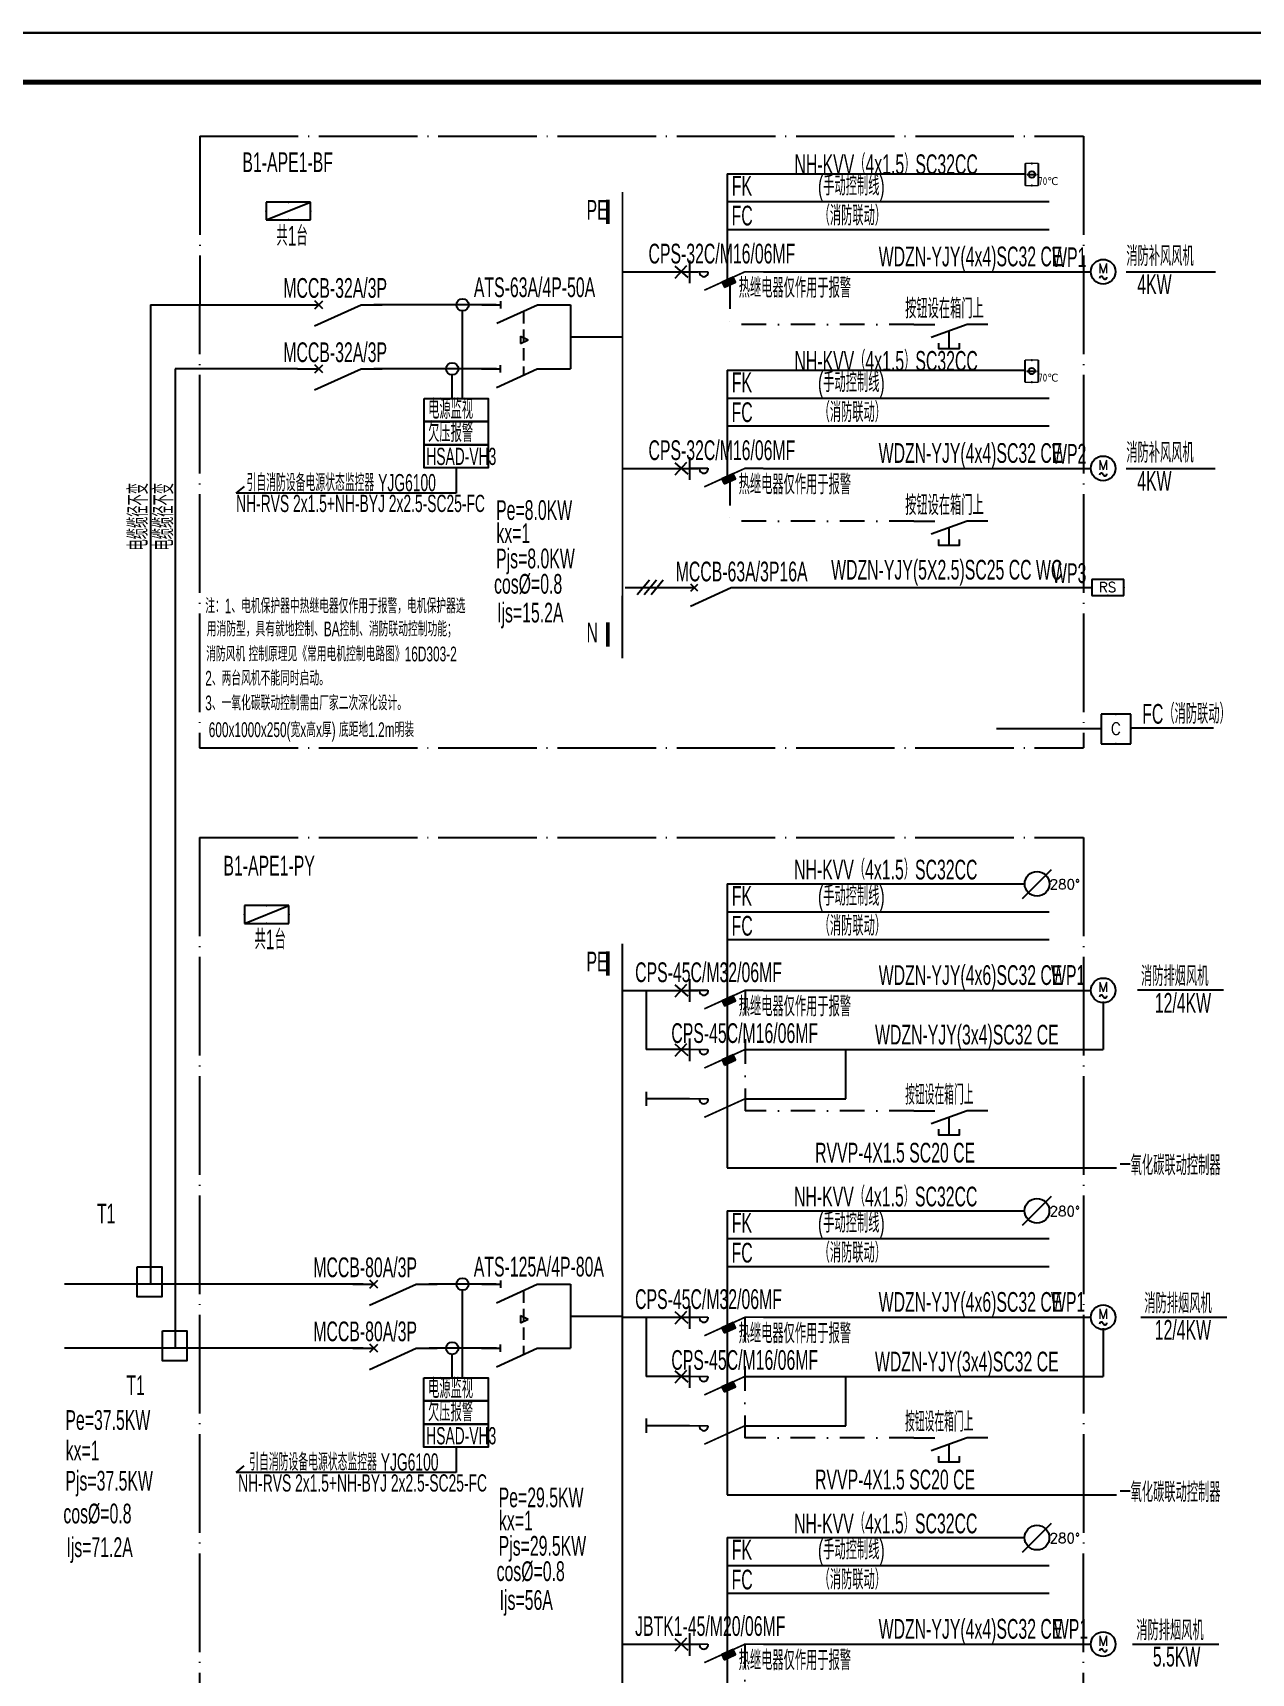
# Model space of a CAD drawing. Extents: x 776418 to 2076422, y -1170708 to 498544.
# Drawn here: x 935673 to 960393, y -396304 to -363032 of the extents above; entities that cross this region are included whole.
import ezdxf
from ezdxf.enums import TextEntityAlignment as Align

# ---------------------------------------------------------------- set-up
doc = ezdxf.new("R2010")
doc.units = 0
doc.header["$LTSCALE"] = 1000
doc.header["$MEASUREMENT"] = 0
for name, pattern in [('CONTINOUS', [0]), ('DASHDOT', [1, 0.5, -0.25, 0, -0.25]), ('DOTE', [2.42, 2, -0.2, 0.02, -0.2]), ('HIDDEN', [0.375, 0.25, -0.125])]:
    doc.linetypes.add(name, pattern=pattern)
doc.layers.get('0').update_dxf_attribs({"linetype": 'CONTINUOUS'})
for name, color, linetype in [('D-TEXT', 7, 'CONTINUOUS'), ('DIM-动力', 3, 'CONTINUOUS'), ('DQ', 255, 'CONTINOUS'), ('EL-SYSTEM', 1, 'CONTINUOUS'), ('ELEMENT', 3, 'CONTINUOUS'), ('EQUIP-动力', 3, 'CONTINUOUS'), ('EQUIP-消防', 80, 'CONTINUOUS'), ('EQUIP-箱柜', 3, 'CONTINUOUS'), ('TEL_TITLE', 7, 'CONTINUOUS'), ('WIRE-动力', 2, 'CONTINUOUS'), ('WIRE-照明', 1, 'CONTINUOUS'), ('WIRE-系统', 4, 'CONTINUOUS'), ('WIRE-通讯', 4, 'CONTINUOUS')]:
    doc.layers.add(name, color=color, linetype=linetype)
doc.styles.add('_HZTXT', font='txt.shx', dxfattribs={"width": 0.8, "bigfont": 'HZTXT.shx'})
doc.styles.add('_JD', font='ros.shx', dxfattribs={"width": 0.8, "bigfont": 'JD.shx'})
doc.styles.add('_TCH_LABEL', font='COMPLEX', dxfattribs={"bigfont": 'GBCBIG'})
doc.styles.add('_TEL_DIM', font='SIMPLEX', dxfattribs={"width": 0.7, "height": 3.5, "bigfont": 'HZTXT'})
doc.styles.add('DIM_FONT', font='SIMPLEX', dxfattribs={"width": 0.7, "bigfont": 'GBCBIG'})
doc.styles.get("Standard").update_dxf_attribs({"font": 'gbenor.shx', "bigfont": 'gbcbig.shx'})

# ---------------------------------------------------------------- blocks, each defined once
blk = doc.blocks.new('M_M8')
for p, q in [((-0.25, -0.2), (0, -0.75)), ((0.05, -0.25), (-0.05, -0.25))]:
    blk.add_line(p, q)
for points in [[(0, 0), (0, -0.25)], [(0, -0.75), (0, -1)]]:
    blk.add_lwpolyline(points)
at = {"style": 'DIM_FONT', "width": 0.8, "flags": 9}
blk.add_attdef('S', (0.25, -0.5), '', height=0.2, dxfattribs=at)
blk = doc.blocks.new('M_M7')
for p, q in [((-0.25, -0.2), (0, -0.75)), ((-0.047, -0.297), (0.047, -0.203)), ((-0.047, -0.203), (0.047, -0.297))]:
    blk.add_line(p, q)
for points in [[(0, 0), (0, -0.25)], [(0, -0.75), (0, -1)]]:
    blk.add_lwpolyline(points)
at = {"width": 0.8, "flags": 9}
blk.add_attdef('S', (0.25, -0.5), '', height=0.2, dxfattribs=at)
blk = doc.blocks.new('$equip_U$00000105(JDQINJING)')
for p, q in [((0.5, 1), (-0.5, 1)), ((-0.5, 1), (-0.5, 0)), ((0.5, 0), (0.5, 1)), ((-0.5, 0), (0.5, 0))]:
    blk.add_line(p, q)
for p in [(0, 1), (-0.5, 0.5), (0, 0), (0.5, 0.5)]:
    blk.add_point(p)
at = {"color": 7, "style": '_TEL_DIM'}
blk.add_attdef('$TEXT$', text='', height=0.4, dxfattribs=at).set_placement((-0.002, 0.507), align=Align.MIDDLE_CENTER)
at = {"color": 7, "style": '_TEL_DIM', "flags": 1}
blk.add_attdef('A', text='', height=0.00002, dxfattribs=at).set_placement((0, 0), align=Align.MIDDLE_CENTER)
blk = doc.blocks.new('$equip$00001416')
for p, q in [((0.75, 0.6), (-0.75, 0.6)), ((-0.75, 0), (0.75, 0.6)), ((-0.75, 0.6), (-0.75, 0)), ((0.75, 0), (0.75, 0.6)), ((-0.75, 0), (0.75, 0))]:
    blk.add_line(p, q)
for p in [(0, 0.6), (-0.75, 0.3), (0, 0), (0.75, 0.3)]:
    blk.add_point(p)
at = {"style": '_TCH_LABEL', "flags": 9}
blk.add_attdef('A', (0, 0), '', height=0.00002, dxfattribs=at)
blk = doc.blocks.new('$element$00000577')
at = {"const_width": 0.0233}
for points in [[(0, 0), (0, -0.25)], [(-0.25, -0.2), (0, -0.75), (0, -1)]]:
    blk.add_lwpolyline(points, dxfattribs=at)
blk.add_arc((-0.008, -0.192), 0.0589, 81.8699, 278.1301)
at = {"flags": 9}
blk.add_attdef('S', (0, 0), '', height=0.00000667, dxfattribs=at)
blk = doc.blocks.new('$element$00000544')
for points in [[(0, 0), (0, -0.283)], [(-0.25, -0.333), (-0.324, -0.333), (-0.324, -0.617), (-0.25, -0.617)], [(0, -1), (0, -0.721), (-0.176, -0.235)], [(-0.324, -0.478), (-0.087, -0.478)]]:
    blk.add_lwpolyline(points)
at = {"flags": 9}
blk.add_attdef('S', (0, 0), '', height=0.00000667, dxfattribs=at)
blk = doc.blocks.new('$equip$00001811')
blk.add_circle((0, 0), 0.5)
for centre, radius, start, end in [((-0.073, -0.273), 0.0768, 17.22719, 184.21643), ((0.073, -0.227), 0.0769, 197.25914, 5.11794)]:
    blk.add_arc(centre, radius, start, end)
at = {"color": 7, "style": '_TEL_DIM'}
blk.add_attdef('$TEXT$', text='', height=0.4, dxfattribs=at).set_placement((0.001, 0.137), align=Align.MIDDLE_CENTER)
at = {"color": 7, "style": '_TEL_DIM', "flags": 1}
blk.add_attdef('A', text='', height=0.00002, dxfattribs=at).set_placement((0, 0), align=Align.MIDDLE_CENTER)
blk = doc.blocks.new('$equip$00001817')
blk.add_line((-0.589, -0.589), (0.589, 0.589))
blk.add_circle((0, 0), 0.5)
at = {"color": 7, "style": '_TEL_DIM', "flags": 1}
blk.add_attdef('A', text='', height=0.00002, dxfattribs=at).set_placement((0, 0), align=Align.MIDDLE_CENTER)
at = {"color": 7, "style": '_TEL_DIM'}
blk.add_attdef('$TEXT$', text='', height=0.4, dxfattribs=at).set_placement((1.361, -0.018), align=Align.MIDDLE_CENTER)
blk = doc.blocks.new('$equip$00002460')
for p, q in [((0.65, 0.65), (-0.65, 0.65)), ((-0.65, 0.65), (-0.65, 0)), ((-0.65, 0), (0.65, 0)), ((0.65, 0), (0.65, 0.65))]:
    blk.add_line(p, q)
at = {"const_width": 0.04}
blk.add_lwpolyline([(-0.65, 0.65), (-0.65, 0), (0.65, 0), (0.65, 0.65), (-0.65, 0.65), (-0.65, 0)], dxfattribs=at)
for p in [(-0.65, 0.325), (0, 0.65), (0.65, 0.325), (0, 0)]:
    blk.add_point(p)
at = {"color": 7, "style": '_TEL_DIM'}
blk.add_attdef('$TEXT$', text='', height=0.4, dxfattribs=at).set_placement((-0.014, 0.343), align=Align.MIDDLE_CENTER)
at = {"color": 7, "style": '_TEL_DIM', "flags": 1}
blk.add_attdef('A', text='', height=0.00002, dxfattribs=at).set_placement((0, 0), align=Align.MIDDLE_CENTER)
blk = doc.blocks.new('$equip$00002402')
at = {"lineweight": 20}
for p, q in [((0.322, 0.558), (-0.328, 0.558)), ((-0.328, -0.558), (0.322, -0.558))]:
    blk.add_line(p, q, dxfattribs=at)
for p, q in [((-0.328, -0.558), (-0.328, 0.558)), ((-0.242, 0), (0, 0)), ((0, 0), (0.242, 0)), ((0.322, 0.558), (0.322, -0.558))]:
    blk.add_line(p, q)
at = {"const_width": 0.04}
for points in [[(-0.328, -0.558), (-0.328, 0.558)], [(-0.328, 0.558), (0.322, 0.558), (0.322, -0.558), (-0.328, -0.558), (-0.328, 0.558), (0.322, 0.558)]]:
    blk.add_lwpolyline(points, dxfattribs=at)
blk.add_circle((-0.003, 0), 0.164)
for p in [(-0.328, 0), (-0.003, 0.558), (0.322, 0), (-0.003, -0.558)]:
    blk.add_point(p)
at = {"color": 7, "style": '_TEL_DIM', "flags": 1}
blk.add_attdef('A', text='', height=0.00002, dxfattribs=at).set_placement((0, 0), align=Align.MIDDLE_CENTER)
at = {"color": 7}
blk.add_attdef('$TEXT$', text='', height=0.4, dxfattribs=at).set_placement((0.832, -0.336), align=Align.MIDDLE_CENTER)
blk = doc.blocks.new('A$C00115E70')
at = {"layer": 'WIRE-通讯', "ltscale": 0.001}
blk.add_lwpolyline([(-84100, 59400), (0, 59400), (0, 0), (-84100, 0)], close=True, dxfattribs=at)

msp = doc.modelspace()

# ---------------------------------------------------------------- hatches: boundary and pattern name
h = msp.add_hatch()
h.set_pattern_fill('ANSI31', color=256, scale=10, style=0)
h.set_pattern_definition([(45, (748913.1698, -398669.8684), (-0.707106781, 0.707106781), [])])
h.paths.add_polyline_path([(949931, -368090), (949884, -367987), (949657, -368090), (949704, -368193)])
h = msp.add_hatch()
h.set_pattern_fill('ANSI31', color=256, scale=10, style=0)
h.set_pattern_definition([(45, (748912.576, -402657.2987), (-0.707106781, 0.707106781), [])])
h.paths.add_polyline_path([(949930, -372078), (949883, -371974), (949656, -372078), (949703, -372181)])
h = msp.add_hatch()
h.set_pattern_fill('ANSI31', color=256, scale=10, style=0)
h.set_pattern_definition([(45, (748913.2974, -413245.978), (-0.707106781, 0.707106781), [])])
h.paths.add_polyline_path([(949931, -382666), (949884, -382563), (949657, -382666), (949704, -382769)])
h = msp.add_hatch()
h.set_pattern_fill('ANSI31', color=256, scale=10, style=0)
h.set_pattern_definition([(45, (748913.2974, -414445.978), (-0.707106781, 0.707106781), [])])
h.paths.add_polyline_path([(949931, -383866), (949884, -383763), (949657, -383866), (949704, -383969)])
h = msp.add_hatch()
h.set_pattern_fill('ANSI31', color=256, scale=10, style=0)
h.set_pattern_definition([(45, (748912.3685, -419876.5606), (-0.707106781, 0.707106781), [])])
h.paths.add_polyline_path([(949930, -389297), (949883, -389194), (949656, -389297), (949703, -389400)])
h = msp.add_hatch()
h.set_pattern_fill('ANSI31', color=256, scale=10, style=0)
h.set_pattern_definition([(45, (748912.3685, -421076.5606), (-0.707106781, 0.707106781), [])])
h.paths.add_polyline_path([(949930, -390497), (949883, -390394), (949656, -390497), (949703, -390600)])
h = msp.add_hatch()
h.set_pattern_fill('ANSI31', color=256, scale=10, style=0)
h.set_pattern_definition([(45, (748912.3685, -426507.1431), (-0.707106781, 0.707106781), [])])
h.paths.add_polyline_path([(949930, -395927), (949883, -395824), (949656, -395927), (949703, -396031)])

# ---------------------------------------------------------------- linework, layer by layer
at = {"linetype": 'DOTE'}
for p, q in [((939059, -365131, 0), (939058, -377535, 0)), ((939059, -365131, 0), (956989, -365131, 0)), ((956989, -365131, 0), (956989, -377535, 0)), ((939058, -377535, 0), (956989, -377535, 0)), ((939058, -379356, 0), (939056, -401340, 0)), ((939058, -379356, 0), (956988, -379356, 0)), ((956988, -379356, 0), (956987, -401340, 0))]:
    msp.add_line(p, q, dxfattribs=at)
for p, q in [((948939, -367760, 0), (948697, -368017, 0)), ((948697, -367764, 0), (948963, -367997, 0)), ((948938, -371748, 0), (948697, -372005, 0)), ((948697, -371751, 0), (948962, -371984, 0)), ((957349, -377151, 0), (955227, -377151, 0)), ((948939, -382336, 0), (948697, -382594, 0)), ((948698, -382340, 0), (948963, -382573, 0)), ((948939, -383536, 0), (948697, -383794, 0)), ((948698, -383540, 0), (948963, -383773, 0)), ((948938, -388967, 0), (948696, -389224, 0)), ((948697, -388970, 0), (948962, -389204, 0)), ((948938, -390167, 0), (948696, -390424, 0)), ((948697, -390170, 0), (948962, -390404, 0)), ((948938, -395597, 0), (948696, -395855, 0)), ((948697, -395601, 0), (948962, -395834, 0))]:
    msp.add_line(p, q)
at = {"linetype": 'DASHDOT'}
for p, q in [((949817, -368131, 0), (949817, -368949, 0)), ((953550, -368949, 0), (949817, -368949, 0)), ((949817, -372118, 0), (949817, -372937, 0)), ((953550, -372937, 0), (949817, -372937, 0)), ((950123, -382444, 0), (950123, -384897, 0)), ((953550, -384897, 0), (950123, -384897, 0)), ((953550, -384897, 0), (950123, -384897, 0)), ((950122, -389074, 0), (950122, -391528, 0)), ((953549, -391528, 0), (950122, -391528, 0)), ((953549, -391528, 0), (950122, -391528, 0)), ((950122, -395705, 0), (950122, -396932, 0))]:
    msp.add_line(p, q, dxfattribs=at)
at = {"linetype": 'Continuous', "const_width": 72.9, "elevation": 0}
for points in [[(947340, -366413), (947340, -366910)], [(947340, -374987), (947340, -375483)], [(947339, -381661), (947339, -382158)]]:
    msp.add_lwpolyline(points, dxfattribs=at)
at = {"elevation": 0}
for points in [[(949704, -368193), (949931, -368090), (949884, -367987), (949657, -368090)], [(949703, -372181), (949930, -372078), (949883, -371974), (949656, -372078)], [(949704, -382769), (949931, -382666), (949884, -382563), (949657, -382666)], [(949704, -383969), (949931, -383866), (949884, -383763), (949657, -383866)], [(949703, -389400), (949930, -389297), (949883, -389194), (949656, -389297)], [(949703, -390600), (949930, -390497), (949883, -390394), (949656, -390497)], [(949703, -396031), (949930, -395927), (949883, -395824), (949656, -395927)]]:
    msp.add_lwpolyline(points, close=True, dxfattribs=at)
at = {"layer": 'D-TEXT'}
for p, q in [((949759, -365889, 0), (949759, -366454, 0)), ((949759, -365889, 0), (955798, -365889, 0)), ((949759, -366454, 0), (956292, -366454, 0)), ((949759, -366454, 0), (949759, -368122, 0)), ((949759, -367018, 0), (956292, -367018, 0)), ((957857, -367878, 0), (959666, -367878, 0)), ((949759, -369877, 0), (949759, -370441, 0)), ((949759, -369877, 0), (955798, -369877, 0)), ((949759, -370441, 0), (956291, -370441, 0)), ((949759, -370441, 0), (949759, -372110, 0)), ((949759, -371006, 0), (956291, -371006, 0)), ((957856, -371866, 0), (959665, -371866, 0)), ((957949, -377130, 0), (959627, -377130, 0)), ((949759, -380294, 0), (955798, -380294, 0)), ((949759, -380294, 0), (949759, -386057, 0)), ((949759, -380859, 0), (956292, -380859, 0)), ((949759, -381423, 0), (956292, -381423, 0)), ((958085, -382446, 0), (959832, -382446, 0)), ((949759, -386057, 0), (957659, -386057, 0)), ((949758, -386925, 0), (955797, -386925, 0)), ((949758, -386925, 0), (949758, -392687, 0)), ((949758, -387489, 0), (956291, -387489, 0)), ((949758, -388054, 0), (956291, -388054, 0)), ((958151, -389083, 0), (959899, -389083, 0)), ((949758, -392687, 0), (957658, -392687, 0)), ((949758, -393555, 0), (955797, -393555, 0)), ((949758, -393555, 0), (949758, -398091, 0)), ((949758, -394120, 0), (956291, -394120, 0)), ((949758, -394684, 0), (956291, -394684, 0)), ((957987, -395716, 0), (959735, -395716, 0))]:
    msp.add_line(p, q, dxfattribs=at)
at = {"layer": 'D-TEXT', "elevation": 0}
for points in [[(936667, -387292, 0, 0, 0), (937604, -387292, 0, 0, 0), (937909, -387915, 80, 0, 0), (938041, -388184, 0, 0, 0)], [(937265, -390774, 0, 0, 0), (938202, -390774, 0, 0, 0), (938507, -390151, 80, 0, 0), (938639, -389881, 0, 0, 0)]]:
    msp.add_lwpolyline(points, format="xyseb", dxfattribs=at)
at = {"layer": 'DIM-动力', "ltscale": 0.001}
msp.add_lwpolyline([(908431, -422432), (992531, -422432), (992531, -363032), (908431, -363032)], close=True, dxfattribs=at)
at = {"layer": 'DQ'}
for p, q in [((944387, -368673, 0), (944387, -370451, 0)), ((944184, -370451, 0), (944184, -369972, 0)), ((944261, -371854, 0), (944261, -372367, 0)), ((939801, -372367, 0), (939965, -372233, 0)), ((944261, -372367, 0), (939801, -372367, 0)), ((944386, -388538, 0), (944386, -390316, 0)), ((944183, -390316, 0), (944183, -389837, 0)), ((944260, -391719, 0), (944260, -392233, 0)), ((939800, -392233, 0), (939964, -392098, 0)), ((944260, -392233, 0), (939800, -392233, 0))]:
    msp.add_line(p, q, dxfattribs=at)
at = {"layer": 'DQ', "elevation": 0}
for points in [[(943611, -370451), (944911, -370451), (944911, -370918), (943611, -370918)], [(943611, -370918), (944911, -370918), (944911, -371386), (943611, -371386)], [(943611, -371386), (944911, -371386), (944911, -371854), (943611, -371854)], [(943610, -390316), (944910, -390316), (944910, -390783), (943610, -390783)], [(943610, -390783), (944910, -390783), (944910, -391251), (943610, -391251)], [(943610, -391251), (944910, -391251), (944910, -391719), (943610, -391719)]]:
    msp.add_lwpolyline(points, close=True, dxfattribs=at)
at = {"layer": 'DQ'}
for centre in [(944393, -368549, 0), (944184, -369848, 0), (944392, -388414, 0), (944183, -389713, 0)]:
    msp.add_circle(centre, 124, dxfattribs=at)
at = {"layer": 'EL-SYSTEM', "elevation": 0}
for points in [[(937793, -388064), (938288, -388064), (938288, -388673), (937793, -388673)], [(938305, -389360), (938801, -389360), (938801, -389969), (938305, -389969)]]:
    msp.add_lwpolyline(points, close=True, dxfattribs=at)
at = {"layer": 'TEL_TITLE'}
msp.add_lwpolyline([(908431, -422432), (992531, -422432), (992531, -363032), (908431, -363032)], close=True, dxfattribs=at)
at = {"layer": 'TEL_TITLE', "const_width": 100}
msp.add_lwpolyline([(910931, -421432), (991531, -421432), (991531, -364032), (910931, -364032)], close=True, dxfattribs=at)
at = {"layer": 'WIRE-动力'}
for p, q in [((948186, -374137, 0), (947938, -374431, 0)), ((948326, -374137, 0), (948078, -374431, 0)), ((948466, -374137, 0), (948218, -374431, 0))]:
    msp.add_line(p, q, dxfattribs=at)
at = {"layer": 'WIRE-照明', "linetype": 'Continuous'}
for p, q in [((948998, -367653, 0), (948998, -368112, 0)), ((947635, -367878, 0), (949167, -367878, 0)), ((946581, -369199, 0), (947636, -369199, 0)), ((948997, -371641, 0), (948997, -372100, 0)), ((947635, -371866, 0), (949166, -371866, 0)), ((948998, -382229, 0), (948998, -382689, 0)), ((947636, -382454, 0), (949167, -382454, 0)), ((948998, -383429, 0), (948998, -383889, 0)), ((948997, -388860, 0), (948997, -389319, 0)), ((946580, -389064, 0), (947635, -389065, 0)), ((947635, -389085, 0), (949166, -389085, 0)), ((948997, -390060, 0), (948997, -390519, 0)), ((948997, -395491, 0), (948997, -395950, 0)), ((947635, -395716, 0), (949166, -395716, 0)), ((947635, -395716, 0), (949166, -395716, 0))]:
    msp.add_line(p, q, dxfattribs=at)
at = {"layer": 'WIRE-照明'}
for p, q in [((950498, -367878, 0), (957140, -367878, 0)), ((938059, -368549, 0), (938059, -388414, 0)), ((938059, -368549, 0), (941047, -368549, 0)), ((945076, -368549, 0), (942590, -368549, 0)), ((946285, -368549, 0), (946581, -368549, 0)), ((946581, -368549, 0), (946581, -369848, 0)), ((945566, -369185, 0), (945566, -369332, 0)), ((945566, -369185, 0), (945725, -369258, 0)), ((945566, -369332, 0), (945725, -369258, 0)), ((938559, -369848, 0), (938559, -389713, 0)), ((941047, -369848, 0), (938559, -369848, 0)), ((945081, -369848, 0), (942594, -369848, 0)), ((946279, -369848, 0), (946581, -369848, 0)), ((950497, -371866, 0), (957139, -371866, 0)), ((947689, -374284, 0), (949093, -374284, 0)), ((950030, -374284, 0), (957161, -374284, 0)), ((948117, -382454, 0), (948117, -383654, 0)), ((950498, -382454, 0), (957141, -382454, 0)), ((957391, -382679, 0), (957391, -383654, 0)), ((948998, -383654, 0), (948117, -383654, 0)), ((950123, -383654, 0), (957391, -383654, 0)), ((952167, -384654, 0), (952167, -383654, 0)), ((948117, -384510, 0), (948117, -384799, 0)), ((948998, -384654, 0), (948117, -384654, 0)), ((950123, -384654, 0), (952167, -384654, 0)), ((942378, -388414, 0), (936319, -388414, 0)), ((945075, -388414, 0), (943708, -388414, 0)), ((946284, -388414, 0), (946580, -388414, 0)), ((946580, -388414, 0), (946580, -389713, 0)), ((945565, -389050, 0), (945565, -389197, 0)), ((945565, -389050, 0), (945724, -389123, 0)), ((945565, -389197, 0), (945724, -389123, 0)), ((948117, -389085, 0), (948117, -390285, 0)), ((950497, -389085, 0), (957140, -389085, 0)), ((957390, -389309, 0), (957390, -390285, 0)), ((942378, -389713, 0), (936319, -389713, 0)), ((945080, -389713, 0), (943712, -389713, 0)), ((946278, -389713, 0), (946580, -389713, 0)), ((948997, -390285, 0), (948117, -390285, 0)), ((950122, -390285, 0), (957390, -390285, 0)), ((952167, -391285, 0), (952167, -390285, 0)), ((948116, -391140, 0), (948116, -391430, 0)), ((948997, -391285, 0), (948116, -391285, 0)), ((950122, -391285, 0), (952167, -391285, 0)), ((950497, -395716, 0), (957140, -395716, 0))]:
    msp.add_line(p, q, dxfattribs=at)
at = {"layer": 'WIRE-照明', "linetype": 'HIDDEN'}
for p, q in [((945627, -368677, 0), (945627, -369976, 0)), ((945626, -388542, 0), (945626, -389841, 0))]:
    msp.add_line(p, q, dxfattribs=at)
at = {"layer": 'WIRE-照明', "const_width": 36, "elevation": 0}
for points in [[(947637, -366258), (947635, -375717)], [(947635, -381506), (947634, -400301)]]:
    msp.add_lwpolyline(points, dxfattribs=at)

# ---------------------------------------------------------------- block references
at = {"layer": 'DQ', "xscale": 1500, "yscale": 1500, "zscale": 1500, "rotation": 90}
for name, p in [('M_M8', (944785, -368549, 0)), ('M_M8', (944779, -369848, 0)), ('M_M7', (948718, -374284, 0)), ('M_M8', (944784, -388414, 0)), ('M_M8', (944778, -389713, 0))]:
    msp.add_blockref(name, p, dxfattribs=at)
at = {"layer": 'ELEMENT', "rotation": 90}
for name, p, xscale, yscale, zscale in [('$element$00000577', (948998, -367878, 0), 1500, 1500, 1500), ('M_M7', (941047, -368549, 0), 1714.285714285681, 1714.285714285681, 1714.285714285681), ('M_M7', (941047, -369848, 0), 1714.285714285681, 1714.285714285681, 1714.285714285681), ('$element$00000577', (948997, -371866, 0), 1500, 1500, 1500), ('$element$00000577', (948998, -382454, 0), 1500, 1500, 1500), ('$element$00000577', (948998, -383654, 0), 1500, 1500, 1500), ('$element$00000577', (948998, -384654, 0), 1500, 1500, 1500), ('M_M7', (942164, -388414, 0), 1714.285714285681, 1714.285714285681, 1714.285714285681), ('$element$00000577', (948997, -389085, 0), 1500, 1500, 1500), ('M_M7', (942164, -389713, 0), 1714.285714285681, 1714.285714285681, 1714.285714285681), ('$element$00000577', (948997, -390285, 0), 1500, 1500, 1500), ('$element$00000577', (948997, -391285, 0), 1500, 1500, 1500), ('$element$00000577', (948997, -395716, 0), 1500, 1500, 1500)]:
    msp.add_blockref(name, p, dxfattribs=dict(at, xscale=xscale, yscale=yscale, zscale=zscale))
at = {"layer": 'EQUIP-动力', "xscale": 500, "yscale": 500, "zscale": 500}
for p in [(957390, -367878, 0), (957389, -371866, 0), (957391, -382454, 0), (957390, -389085, 0), (957390, -395716, 0)]:
    msp.add_blockref('$equip$00001811', p, dxfattribs=at).add_auto_attribs({'$TEXT$': 'M'})
at = {"layer": 'EQUIP-动力'}
ref = msp.add_blockref('$equip$00001817', (956048, -380294, 0), dxfattribs=dict(at, xscale=500, yscale=500, zscale=500))
ref.add_attrib('$TEXT$', '280%%D', dxfattribs={"layer": '0', "color": 7, "height": 200, "style": '_TEL_DIM'}).set_placement((956612, -380303, 0), align=Align.MIDDLE_CENTER)
ref = msp.add_blockref('$equip$00001817', (956047, -386925, 0), dxfattribs=dict(at, xscale=500, yscale=500, zscale=500))
ref.add_attrib('$TEXT$', '280%%D', dxfattribs={"layer": '0', "color": 7, "height": 200, "style": '_TEL_DIM'}).set_placement((956611, -386934, 0), align=Align.MIDDLE_CENTER)
ref = msp.add_blockref('$equip$00001817', (956047, -393555, 0), dxfattribs=dict(at, xscale=500, yscale=500, zscale=500))
ref.add_attrib('$TEXT$', '280%%D', dxfattribs={"layer": '0', "color": 7, "height": 200, "style": '_TEL_DIM'}).set_placement((956611, -393564, 0), align=Align.MIDDLE_CENTER)
at = {"layer": 'EQUIP-消防'}
for name, p, xscale, yscale, zscale, values in [('$equip$00002402', (955942, -365905, 0), 400, 400, 400, {'$TEXT$': '70℃'}), ('$equip$00002402', (955941, -369892, 0), 400, 400, 400, {'$TEXT$': '70℃'}), ('$equip$00002460', (957486, -374447, 0), 500, 500, 500, {'$TEXT$': 'RS'})]:
    msp.add_blockref(name, p, dxfattribs=dict(at, xscale=xscale, yscale=yscale, zscale=zscale)).add_auto_attribs(values)
at = {"layer": 'EQUIP-箱柜', "xscale": 600, "yscale": 600, "zscale": 600}
for p in [(940859, -366826, 0), (940415, -381096, 0)]:
    msp.add_blockref('$equip$00001416', p, dxfattribs=at)
msp.add_blockref('$equip_U$00000105(JDQINJING)', (957649, -377451, 0), dxfattribs=at).add_auto_attribs({'$TEXT$': 'C'})
at = {"layer": 'WIRE-系统', "xscale": 1500, "yscale": 1500, "zscale": 1500, "rotation": 90}
for p in [(953550, -368949, 0), (953550, -372937, 0), (953550, -384897, 0), (953550, -384897, 0), (953549, -391528, 0), (953549, -391528, 0)]:
    msp.add_blockref('$element$00000544', p, dxfattribs=at)
at = {"layer": 'WIRE-通讯', "ltscale": 0.001}
msp.add_blockref('A$C00115E70', (992531, -422432), dxfattribs=at)

# ---------------------------------------------------------------- texts
at = {"layer": 'D-TEXT'}
for s, height, style, width, p in [('B1-APE1-BF', 400, '_JD', 0.6, (939926, -365856, 0)), ('NH-KVV（4x1.5）SC32CC', 400, '_JD', 0.6, (951127, -365898, 0)), ('FK               (手动控制线)', 400, '_JD', 0.6, (949856, -366333, 0)), ('PE', 400, '_JD', 0.6, (946908, -366823, 0)), ('FC               （消防联动）', 400, '_JD', 0.6, (949852, -366939, 0)), ('共1台', 400, '_JD', 0.6, (940616, -367350, 0)), ('CPS-32C/M16/06MF', 400, '_JD', 0.6, (948165, -367710, 0)), ('消防补风风机', 400, '_JD', 0.6, (957859, -367761, 0)), ('WDZN-YJY(4x4)SC32 CE', 400, '_JD', 0.6, (952836, -367768, 0)), ('WP1', 400, '_JD', 0.6, (956354, -367785, 0)), ('MCCB-32A/3P', 400, '_JD', 0.6, (940756, -368407, 0)), ('ATS-63A/4P-50A', 400, '_JD', 0.6, (944622, -368393, -2980)), ('热继电器仅作用于报警', 400, '_JD', 0.6, (949995, -368405, 0)), ('4KW', 400, '_JD', 0.6, (958083, -368332, -124)), ('按钮设在箱门上', 400, '_JD', 0.6, (953372, -368825, 0)), ('MCCB-32A/3P', 400, '_JD', 0.6, (940756, -369711, 0)), ('NH-KVV（4x1.5）SC32CC', 400, '_JD', 0.6, (951126, -369886, 0)), ('FK               (手动控制线)', 400, '_JD', 0.6, (949856, -370321, 0)), ('电源监视', 400, '_JD', 0.6, (943694, -370863, 37)), ('FC               （消防联动）', 400, '_JD', 0.6, (949851, -370927, 0)), ('欠压报警', 400, '_JD', 0.6, (943694, -371331, 37)), ('CPS-32C/M16/06MF', 400, '_JD', 0.6, (948165, -371698, 0)), ('消防补风风机', 400, '_JD', 0.6, (957859, -371749, 0)), ('HSAD-VH3', 350, '_JD', 0.6, (943657, -371798, 37)), ('WDZN-YJY(4x4)SC32 CE', 400, '_JD', 0.6, (952835, -371755, 0)), ('WP2', 400, '_JD', 0.6, (956353, -371772, 0)), ('引自消防设备电源状态监控器 YJG6100 ', 350, '_JD', 0.6, (940009, -372331, 0)), ('热继电器仅作用于报警', 400, '_JD', 0.6, (949994, -372393, 0)), ('4KW', 400, '_JD', 0.6, (958082, -372320, -124)), ('NH-RVS 2x1.5+NH-BYJ 2x2.5-SC25-FC ', 350, '_JD', 0.6, (939798, -372752, 0)), ('Pe=8.0KW', 400, '_JD', 0.6, (945073, -372912, 0)), ('按钮设在箱门上', 400, '_JD', 0.6, (953372, -372813, 0)), ('kx=1', 400, '_JD', 0.6, (945079, -373381, 0)), ('Pjs=8.0KW', 400, '_JD', 0.6, (945073, -373894, 0)), ('MCCB-63A/3P16A', 400, '_JD', 0.6, (948717, -374158, 0)), ('WDZN-YJY(5X2.5)SC25 CC WC ', 400, '_JD', 0.6, (951871, -374122, 0)), ('WP3', 400, '_JD', 0.6, (956353, -374191, 0)), ('cos%%C=0.8', 400, '_JD', 0.6, (945032, -374408, 0)), ('注：1、电机保护器中热继电器仅作用于报警，电机保护器选', 300, '_JD', 0.6, (939172, -374806)), ('Ijs=15.2A', 400, '_JD', 0.6, (945093, -374992, 0)), ('用消防型，具有就地控制、BA控制、消防联动控制功能；', 300, '_JD', 0.6, (939202, -375274)), ('N', 400, '_JD', 0.6, (946908, -375396, 0)), ('消防风机 控制原理见《常用电机控制电路图》16D303-2', 300, '_JD', 0.6, (939191, -375781, 0)), ('2、两台风机不能同时启动。', 300, '_JD', 0.6, (939172, -376273)), ('3、一氧化碳联动控制需由厂家二次深化设计。', 300, '_JD', 0.6, (939172, -376774)), ('FC（消防联动）', 400, '_JD', 0.6, (958183, -377045, 1146)), ('600x1000x250(宽x高x厚) 底距地1.2m明装', 300, '_JD', 0.6, (939243, -377317, 0)), ('B1-APE1-PY', 400, '_JD', 0.6, (939541, -380125, 0)), ('NH-KVV（4x1.5）SC32CC', 400, '_JD', 0.6, (951119, -380205, 0)), ('FK               (手动控制线)', 400, '_JD', 0.6, (949856, -380738, 0)), ('FC               （消防联动）', 400, '_JD', 0.6, (949852, -381344, 0)), ('共1台', 400, '_JD', 0.6, (940172, -381620, 0)), ('PE', 400, '_JD', 0.6, (946907, -382070, 0)), ('CPS-45C/M32/06MF', 400, '_JD', 0.6, (947894, -382287, 0)), ('WDZN-YJY(4x6)SC32 CE', 400, '_JD', 0.6, (952836, -382344, 0)), ('WP1', 400, '_JD', 0.6, (956332, -382343, 0)), ('消防排烟风机', 400, '_JD', 0.6, (958158, -382367, 0)), ('热继电器仅作用于报警', 400, '_JD', 0.6, (949995, -382981, 0)), ('12/4KW', 400, '_JD', 0.6, (958438, -382908, -124)), ('CPS-45C/M16/06MF', 400, '_JD', 0.6, (948628, -383521, 0)), ('WDZN-YJY(3x4)SC32 CE', 400, '_JD', 0.6, (952761, -383552, 0)), ('按钮设在箱门上', 400, '_HZTXT', 0.45, (953372, -384773, 0)), ('RVVP-4X1.5 SC20 CE', 400, '_JD', 0.6, (951546, -385946, 0)), ('一氧化碳联动控制器', 400, '_JD', 0.6, (957720, -386203, 0)), ('NH-KVV（4x1.5）SC32CC', 400, '_JD', 0.6, (951118, -386836, 0)), ('T1', 400, '_JD', 0.6, (936975, -387182, 0)), ('FK               (手动控制线)', 400, '_JD', 0.6, (949856, -387369, 0)), ('FC               （消防联动）', 400, '_JD', 0.6, (949851, -387975, 0)), ('MCCB-80A/3P', 400, '_JD', 0.6, (941364, -388272, 0)), ('ATS-125A/4P-80A', 400, '_JD', 0.6, (944621, -388258, -2980)), ('CPS-45C/M32/06MF', 400, '_JD', 0.6, (947893, -388917, 0)), ('WDZN-YJY(4x6)SC32 CE', 400, '_JD', 0.6, (952835, -388974, 0)), ('WP1', 400, '_JD', 0.6, (956331, -388974, 0)), ('消防排烟风机', 400, '_JD', 0.6, (958225, -389003, 0)), ('MCCB-80A/3P', 400, '_JD', 0.6, (941364, -389571, 0)), ('热继电器仅作用于报警', 400, '_JD', 0.6, (949994, -389612, 0)), ('12/4KW', 400, '_JD', 0.6, (958437, -389539, -124)), ('CPS-45C/M16/06MF', 400, '_JD', 0.6, (948628, -390151, 0)), ('WDZN-YJY(3x4)SC32 CE', 400, '_JD', 0.6, (952760, -390183, 0)), ('T1', 400, '_JD', 0.6, (937573, -390664, 0)), ('电源监视', 400, '_JD', 0.6, (943693, -390728, 37)), ('欠压报警', 400, '_JD', 0.6, (943693, -391196, 37)), ('Pe=37.5KW', 400, '_JD', 0.6, (936335, -391369, 0)), ('按钮设在箱门上', 400, '_HZTXT', 0.45, (953371, -391404, 0)), ('kx=1', 400, '_JD', 0.6, (936341, -391987, 0)), ('HSAD-VH3', 350, '_JD', 0.6, (943656, -391663, 37)), ('引自消防设备电源状态监控器 YJG6100 ', 350, '_JD', 0.6, (940062, -392196, 0)), ('Pjs=37.5KW', 400, '_JD', 0.6, (936335, -392600, 0)), ('NH-RVS 2x1.5+NH-BYJ 2x2.5-SC25-FC ', 350, '_JD', 0.6, (939840, -392620, 0)), ('RVVP-4X1.5 SC20 CE', 400, '_JD', 0.6, (951545, -392576, 0)), ('Pe=29.5KW', 400, '_JD', 0.6, (945125, -392939, 0)), ('一氧化碳联动控制器', 400, '_JD', 0.6, (957719, -392834, 0)), ('cos%%C=0.8', 400, '_JD', 0.6, (936294, -393265, 0)), ('kx=1', 400, '_JD', 0.6, (945131, -393408, 0)), ('NH-KVV（4x1.5）SC32CC', 400, '_JD', 0.6, (951118, -393467, 0)), ('Ijs=71.2A', 400, '_JD', 0.6, (936355, -393949, 0)), ('Pjs=29.5KW', 400, '_JD', 0.6, (945125, -393921, 0)), ('FK               (手动控制线)', 400, '_JD', 0.6, (949856, -393999, 0)), ('cos%%C=0.8', 400, '_JD', 0.6, (945084, -394435, 0)), ('FC               （消防联动）', 400, '_JD', 0.6, (949851, -394605, 0)), ('Ijs=56A', 400, '_JD', 0.6, (945145, -395020, 0)), ('JBTK1-45/M20/06MF', 400, '_JD', 0.6, (947893, -395548, 0)), ('WDZN-YJY(4x4)SC32 CE', 400, '_JD', 0.6, (952835, -395605, 0)), ('WP1', 400, '_JD', 0.6, (956389, -395607, 0)), ('消防排烟风机', 400, '_JD', 0.6, (958061, -395636, 0)), ('热继电器仅作用于报警', 400, '_JD', 0.6, (949994, -396243, 0)), ('5.5KW', 400, '_JD', 0.6, (958398, -396169, -124))]:
    msp.add_text(s, height=height, dxfattribs=dict(at, style=style, width=width)).set_placement(p)
at = {"layer": 'D-TEXT', "style": '_JD', "width": 0.6}
for p in [(938010, -373532, 0), (938527, -373532, 0)]:
    msp.add_text('电缆缆径不变', height=400, rotation=90, dxfattribs=at).set_placement(p)

doc.saveas('drawing.dxf')
